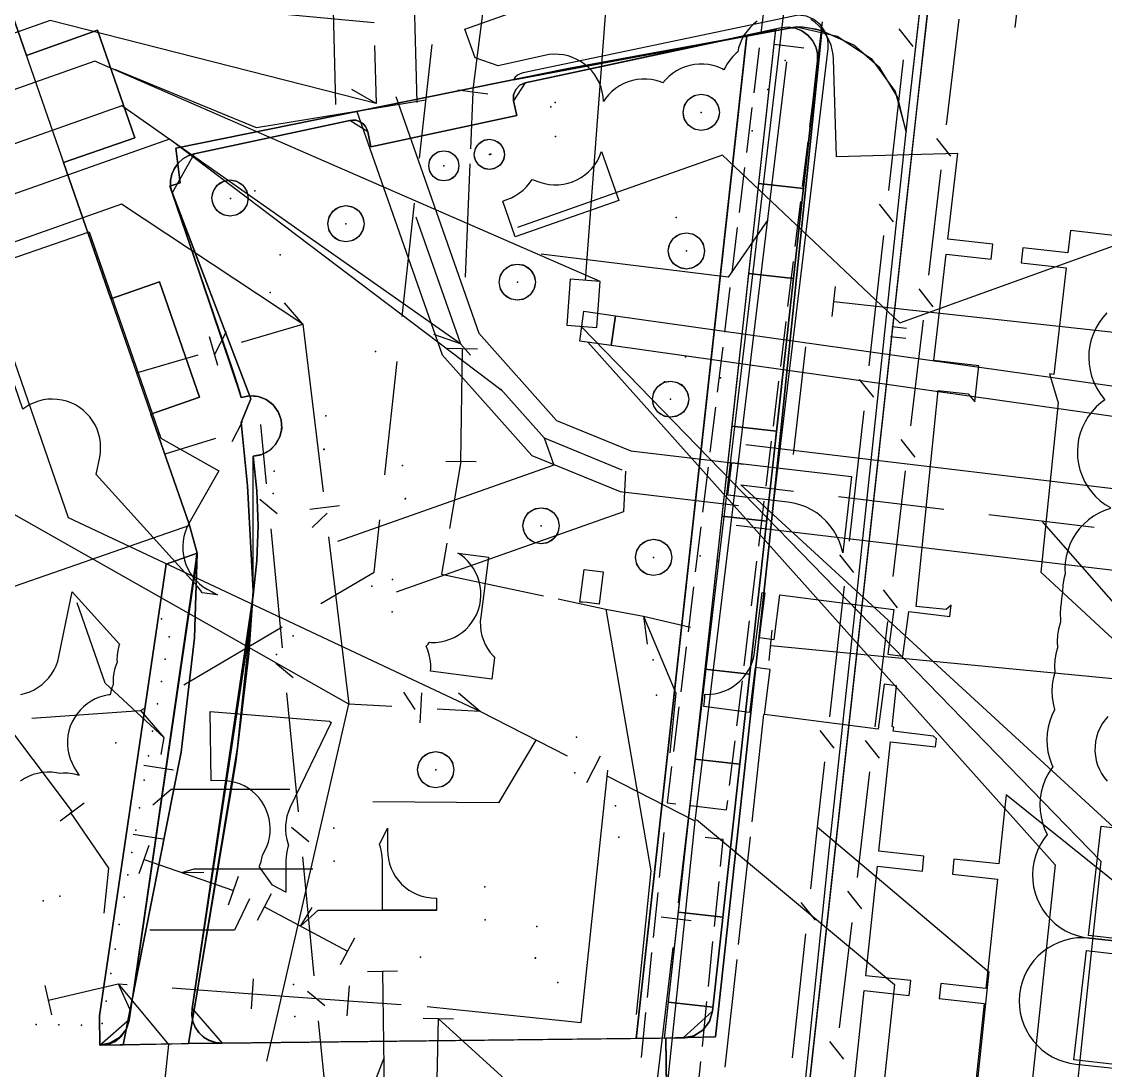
# Model space of a CAD drawing. Header units: metres. Extents: x 4550 to 4731, y 10605 to 11772.
# Drawn here: x 4643.63 to 4679.54, y 11501.1 to 11535.86 of the extents above; entities that cross this region are included whole.
import ezdxf

# ---------------------------------------------------------------- set-up
doc = ezdxf.new("R2010")
doc.units = ezdxf.units.M
for name, color, linetype in [('BOUNDARY', 7, 'Continuous'), ('BUILDING', 7, 'Continuous'), ('BUSH', 7, 'Continuous'), ('CURB', 7, 'Continuous'), ('ELECTR_CABLE', 7, 'Continuous'), ('ELECTR_CABLE_COMM', 7, 'Continuous'), ('GAS', 7, 'Continuous'), ('GRASS', 7, 'Continuous'), ('GROUND', 7, 'Continuous'), ('HEAT', 7, 'Continuous'), ('LAMP', 7, 'Continuous'), ('ROAD', 7, 'Continuous'), ('SEWER', 7, 'Continuous'), ('SIDEWALK_PATH', 7, 'Continuous'), ('TREE', 7, 'Continuous'), ('WATER_PIPELINE', 7, 'Continuous')]:
    doc.layers.add(name, color=color, linetype=linetype)

msp = doc.modelspace()

# ---------------------------------------------------------------- linework, layer by layer
at = {"layer": 'BOUNDARY'}
msp.add_lwpolyline([(4665.014, 11499.671), (4664.98, 11502.17), (4650.278, 11502.006), (4646.227, 11501.942), (4646.213, 11502.914), (4648.419, 11517.878), (4649.446, 11518.239), (4649.18, 11519.21), (4647.914, 11522.854), (4649.524, 11523.413), (4648.197, 11527.236), (4646.587, 11526.676), (4645.019, 11531.189), (4647.387, 11532.013), (4646.148, 11535.571), (4643.789, 11534.732), (4641.429, 11541.526)], dxfattribs=at)
at = {"layer": 'BUILDING'}
msp.add_lwpolyline([(4639.59, 11546.82), (4649.199, 11519.156), (4635.594, 11514.431), (4625.985, 11542.095)], close=True, dxfattribs=at)
at = {"layer": 'BUSH'}
for p in [(4659.131, 11531.46), (4657.624, 11531.079), (4652.197, 11528.131)]:
    msp.add_point(p, dxfattribs=at)
at = {"layer": 'CURB'}
for points in [[(4672.907, 11529.466), (4673.758, 11537.15)], [(4668.802, 11535.651), (4660.319, 11533.832)], [(4668.611, 11535.599), (4664.921, 11502.159)], [(4667.664, 11535.39), (4663.995, 11502.148)], [(4666.53, 11503.066), (4670.006, 11534.563)], [(4660.319, 11533.832), (4659.935, 11533.238)], [(4659.935, 11533.238), (4660.04, 11532.749), (4655.205, 11531.713)], [(4654.506, 11532.586), (4649.353, 11531.482)], [(4655.1, 11532.202), (4654.506, 11532.586)], [(4649.353, 11531.482), (4648.617, 11530.18)], [(4648.617, 11530.18), (4650.607, 11524.369)], [(4667.082, 11476.523), (4672.849, 11528.947), (4672.907, 11529.466)], [(4650.906, 11523.397), (4650.607, 11524.369)], [(4651.3, 11516.851), (4651.308, 11521.461)], [(4649.321, 11517.142), (4649.439, 11518.237)], [(4647.207, 11502.795), (4649.321, 11517.142)], [(4651.3, 11516.851), (4649.281, 11503.151)], [(4649.281, 11503.151), (4650.278, 11502.006)], [(4646.227, 11501.942), (4647.207, 11502.795)], [(4665.55, 11502.178), (4666.53, 11503.066)]]:
    msp.add_lwpolyline(points, dxfattribs=at)
at = {"layer": 'ELECTR_CABLE'}
for points in [[(4677.551, 11539.784), (4676.715, 11537.154), (4676.543, 11535.668)], [(4658.582, 11533.52), (4659.074, 11537.355)], [(4656.819, 11531.338), (4657.232, 11535.099)], [(4657.03, 11533.258), (4651.415, 11532.344), (4646.723, 11534.277)], [(4659.078, 11533.456), (4658.086, 11533.584)], [(4658.582, 11533.52), (4658.506, 11531.643)], [(4658.486, 11531.144), (4658.334, 11527.39)], [(4656.242, 11526.086), (4656.655, 11529.847)], [(4670.489, 11526.089), (4670.597, 11527.083)], [(4670.543, 11526.586), (4682.944, 11525.229)], [(4658.738, 11525.007), (4657.738, 11525.021)], [(4658.189, 11521.277), (4658.238, 11525.014)], [(4669.206, 11521.516), (4669.62, 11525.078)], [(4655.665, 11520.834), (4656.078, 11524.595)], [(4658.689, 11521.27), (4657.689, 11521.284)], [(4658.189, 11521.277), (4657.808, 11519.066)], [(4653.55, 11516.573), (4655.312, 11517.619), (4655.501, 11519.343)], [(4657.723, 11518.573), (4657.547, 11517.55), (4660.922, 11516.832)], [(4648.34, 11512.139), (4646.403, 11513.939), (4645.471, 11516.593)], [(4661.411, 11516.728), (4662.989, 11516.392), (4664.238, 11516.154), (4665.8, 11515.796)], [(4640.719, 11516.22), (4641.415, 11514.833), (4645.307, 11509.671)], [(4662.989, 11516.392), (4664.481, 11507.713), (4663.999, 11502.953)], [(4664.238, 11516.154), (4665.308, 11513.605), (4665.108, 11511.631)], [(4664.238, 11516.154), (4664.356, 11515.228)], [(4649.007, 11513.875), (4652.261, 11515.807)], [(4668.406, 11514.69), (4668.502, 11515.686)], [(4668.454, 11515.188), (4683.343, 11513.748)], [(4643.966, 11512.78), (4647.575, 11513.025), (4647.718, 11513.109)], [(4647.575, 11513.025), (4648.34, 11512.139), (4648.244, 11511.568)], [(4667.835, 11509.336), (4668.225, 11512.901)], [(4647.678, 11511.22), (4648.666, 11511.067)], [(4657.07, 11503.22), (4662.174, 11502.69), (4663.06, 11511.047)], [(4647.981, 11509.908), (4648.582, 11510.419), (4652.514, 11510.419)], [(4644.908, 11509.37), (4645.706, 11509.972)], [(4645.245, 11509.662), (4646.515, 11507.8), (4646.357, 11506.311)], [(4647.324, 11508.93), (4648.312, 11508.777)], [(4647.523, 11507.623), (4647.853, 11508.567)], [(4667.391, 11505.275), (4667.781, 11508.839)], [(4647.688, 11508.095), (4650.649, 11507.062)], [(4648.943, 11507.657), (4649.349, 11507.78), (4653.282, 11507.78)], [(4648.943, 11507.657), (4649.67, 11507.669)], [(4650.484, 11506.59), (4650.813, 11507.534)], [(4651.181, 11506.782), (4650.691, 11505.752), (4647.878, 11505.752)], [(4651.446, 11506.078), (4651.917, 11506.961)], [(4651.681, 11506.52), (4654.433, 11505.053)], [(4652.874, 11505.884), (4653.258, 11506.502)], [(4652.874, 11505.884), (4653.46, 11506.416), (4657.393, 11506.416)], [(4654.198, 11504.612), (4654.668, 11505.494)], [(4681.22, 11501.14), (4678.503, 11501.456), (4678.923, 11505.078), (4680.999, 11504.837)], [(4666.947, 11501.213), (4667.337, 11504.778)], [(4655.089, 11504.381), (4656.088, 11504.396)], [(4655.588, 11504.388), (4655.669, 11498.826)], [(4644.63, 11502.942), (4644.41, 11503.918)], [(4644.52, 11503.43), (4646.83, 11503.97), (4647.124, 11503.948)], [(4646.83, 11503.97), (4648.496, 11501.965), (4647.613, 11493.644)], [(4646.83, 11503.97), (4647.213, 11503.118)], [(4648.62, 11503.837), (4651.28, 11503.64)], [(4651.244, 11503.141), (4651.316, 11504.139)], [(4654.424, 11502.911), (4654.496, 11503.909)], [(4651.28, 11503.64), (4654.46, 11503.41)], [(4654.46, 11503.41), (4656.205, 11503.283)], [(4656.94, 11502.831), (4657.94, 11502.809)], [(4657.44, 11502.82), (4657.35, 11498.77)], [(4657.44, 11502.82), (4660.881, 11499.685), (4660.042, 11491.78)], [(4655.63, 11501.503), (4655.37, 11500.823)]]:
    msp.add_lwpolyline(points, dxfattribs=at)
for points in [[(4670.839, 11518.252), (4670.799, 11518.424), (4670.733, 11518.619), (4670.648, 11518.807), (4670.546, 11518.986), (4670.426, 11519.154), (4670.29, 11519.309), (4670.14, 11519.45), (4669.977, 11519.575), (4669.802, 11519.684), (4669.617, 11519.776), (4669.424, 11519.849), (4669.225, 11519.902), (4669.022, 11519.936), (4667.035, 11520.167), (4667.161, 11521.251), (4671.134, 11520.789)], [(4680.152, 11509.109), (4679.921, 11507.123), (4679.908, 11506.917), (4679.914, 11506.711), (4679.941, 11506.507), (4679.988, 11506.306), (4680.054, 11506.111), (4680.138, 11505.923), (4680.241, 11505.744), (4680.361, 11505.577), (4680.497, 11505.422), (4680.525, 11505.395), (4678.981, 11505.575), (4679.401, 11509.197)]]:
    msp.add_lwpolyline(points, close=True, dxfattribs=at)
at = {"layer": 'ELECTR_CABLE_COMM'}
for points in [[(4674.283, 11532.44), (4674.698, 11535.939)], [(4672.696, 11535.626), (4673.164, 11535.04)], [(4672.846, 11534.588), (4672.36, 11530.264)], [(4674.427, 11531.401), (4673.963, 11531.99)], [(4673.692, 11527.452), (4674.107, 11530.951)], [(4672.043, 11529.812), (4672.51, 11529.226)], [(4672.192, 11528.774), (4671.706, 11524.45)], [(4673.836, 11526.412), (4673.372, 11527.001)], [(4673.101, 11522.463), (4673.516, 11525.962)], [(4671.389, 11523.998), (4671.856, 11523.412)], [(4671.539, 11522.96), (4671.053, 11518.636)], [(4650.606, 11521.941), (4650.955, 11522.604)], [(4651.55, 11522.511), (4651.74, 11520.54)], [(4648.392, 11521.532), (4650.064, 11522.05)], [(4673.244, 11521.424), (4672.781, 11522.012)], [(4672.509, 11517.474), (4672.924, 11520.973)], [(4651.523, 11520.032), (4652.102, 11519.555)], [(4651.885, 11519.047), (4652.267, 11515.106)], [(4670.735, 11518.184), (4671.202, 11517.598)], [(4670.885, 11517.146), (4670.399, 11512.822)], [(4672.653, 11516.435), (4672.189, 11517.024)], [(4671.918, 11512.485), (4672.333, 11515.984)], [(4652.05, 11514.597), (4652.628, 11514.121)], [(4652.411, 11513.613), (4652.793, 11509.671)], [(4670.081, 11512.37), (4670.549, 11511.784)], [(4672.062, 11511.446), (4671.598, 11512.035)], [(4670.231, 11511.332), (4669.988, 11509.17)], [(4671.327, 11507.497), (4671.742, 11510.996)], [(4652.576, 11509.163), (4653.154, 11508.686)], [(4669.988, 11509.17), (4669.767, 11507.118)], [(4669.988, 11509.17), (4675.685, 11504.372), (4674.904, 11497.01)], [(4652.937, 11508.178), (4653.319, 11504.237)], [(4671.47, 11506.457), (4671.007, 11507.046)], [(4669.452, 11506.664), (4669.922, 11506.08)], [(4670.735, 11502.508), (4671.15, 11506.007)], [(4669.606, 11505.626), (4669.164, 11501.521)], [(4653.102, 11503.728), (4653.681, 11503.252)], [(4653.463, 11502.744), (4653.729, 11500), (4653.819, 11498.8)], [(4670.879, 11501.469), (4670.415, 11502.057)]]:
    msp.add_lwpolyline(points, dxfattribs=at)
at = {"layer": 'GAS'}
for points in [[(4668.007, 11535.874), (4667.884, 11535.777), (4667.771, 11535.668), (4667.669, 11535.548), (4667.579, 11535.419), (4667.502, 11535.282), (4667.439, 11535.139), (4667.391, 11534.989), (4667.361, 11534.855), (4667.311, 11534.815), (4667.198, 11534.706), (4667.096, 11534.586), (4667.006, 11534.457), (4666.929, 11534.32), (4666.904, 11534.264), (4666.842, 11534.297), (4666.697, 11534.358), (4666.547, 11534.404), (4666.393, 11534.435), (4666.237, 11534.451), (4666.08, 11534.452), (4665.924, 11534.437), (4665.769, 11534.407), (4665.619, 11534.362), (4665.474, 11534.303), (4665.335, 11534.229), (4665.204, 11534.142), (4665.082, 11534.043), (4664.971, 11533.933), (4664.883, 11533.826), (4664.805, 11533.859), (4664.655, 11533.905), (4664.501, 11533.936), (4664.345, 11533.952), (4664.188, 11533.953), (4664.032, 11533.938), (4663.878, 11533.908), (4663.727, 11533.863), (4663.582, 11533.804), (4663.443, 11533.73), (4663.312, 11533.643), (4663.19, 11533.544), (4663.079, 11533.434), (4662.979, 11533.313), (4662.913, 11533.214), (4662.913, 11533.219), (4662.901, 11533.375), (4662.874, 11533.53), (4662.832, 11533.681), (4662.776, 11533.828), (4662.705, 11533.968), (4662.621, 11534.101), (4662.525, 11534.225), (4662.417, 11534.338), (4662.298, 11534.441), (4662.169, 11534.531), (4662.033, 11534.609), (4661.889, 11534.672), (4661.74, 11534.722), (4661.587, 11534.756), (4661.431, 11534.775), (4661.274, 11534.779), (4661.117, 11534.768), (4660.963, 11534.741), (4659.426, 11534.396), (4658.655, 11534.66), (4658.319, 11535.612), (4661.03, 11536.569)], [(4671.165, 11500.119), (4671.549, 11503.744), (4673.041, 11503.586), (4673.094, 11504.083), (4671.602, 11504.241), (4671.987, 11507.866), (4673.478, 11507.708), (4673.531, 11508.205), (4672.039, 11508.364), (4672.424, 11511.989), (4673.916, 11511.83), (4673.944, 11512.095), (4673.843, 11512.176), (4672.515, 11512.348), (4672.532, 11512.48), (4672.477, 11512.486), (4672.621, 11513.847), (4672.211, 11513.9), (4672.019, 11512.412), (4668.246, 11512.9), (4668.438, 11514.388), (4667.943, 11514.452), (4667.75, 11512.964), (4666.235, 11513.159), (4666.257, 11513.327), (4666.269, 11513.484), (4666.268, 11513.566), (4666.283, 11513.564), (4666.44, 11513.567), (4666.596, 11513.586), (4666.749, 11513.619), (4666.899, 11513.668), (4667.043, 11513.73), (4667.18, 11513.807), (4667.309, 11513.897), (4667.428, 11513.998), (4667.537, 11514.111), (4667.634, 11514.235), (4667.719, 11514.367), (4667.79, 11514.507), (4667.848, 11514.653), (4667.891, 11514.804), (4667.918, 11514.958), (4668.175, 11516.942), (4668.263, 11516.931), (4668.071, 11515.443), (4668.567, 11515.379), (4668.759, 11516.867), (4672.532, 11516.379), (4672.34, 11514.891), (4672.835, 11514.827), (4673.028, 11516.315), (4674.392, 11516.139), (4674.435, 11516.519), (4674.265, 11516.38), (4673.27, 11516.481), (4673.997, 11523.629), (4674.992, 11523.528), (4675.214, 11523.255), (4675.353, 11524.455), (4673.863, 11524.627), (4674.27, 11528.156), (4675.76, 11527.983), (4675.818, 11528.48), (4674.328, 11528.652), (4674.656, 11531.494), (4670.631, 11531.374), (4670.534, 11534.618), (4670.522, 11534.775), (4670.494, 11534.929), (4670.452, 11535.08), (4670.395, 11535.227), (4670.323, 11535.366), (4670.239, 11535.499), (4670.141, 11535.622), (4670.032, 11535.735), (4669.913, 11535.837), (4669.784, 11535.927)], [(4680.105, 11528.738), (4678.387, 11528.937), (4678.301, 11528.193), (4676.811, 11528.365), (4676.754, 11527.869), (4678.244, 11527.696), (4677.836, 11524.168), (4677.688, 11524.185), (4677.976, 11523.224), (4677.405, 11517.611), (4680.981, 11514.3)], [(4643.606, 11513.563), (4643.758, 11513.6), (4643.906, 11513.652), (4644.049, 11513.719), (4644.184, 11513.799), (4644.31, 11513.892), (4644.427, 11513.997), (4644.533, 11514.113), (4644.627, 11514.238), (4644.709, 11514.372), (4644.776, 11514.514), (4644.83, 11514.662), (4644.869, 11514.814), (4645.307, 11516.961), (4646.872, 11515.229), (4646.852, 11515.171), (4646.816, 11515.018), (4646.796, 11514.862), (4646.79, 11514.705), (4646.795, 11514.626), (4646.774, 11514.579), (4646.724, 11514.43), (4646.688, 11514.278), (4646.668, 11514.122), (4646.662, 11513.965), (4646.664, 11513.875), (4646.637, 11513.813), (4646.589, 11513.664), (4646.565, 11513.55), (4646.52, 11513.546), (4646.366, 11513.516), (4646.216, 11513.471), (4646.07, 11513.411), (4645.932, 11513.337), (4645.801, 11513.251), (4645.679, 11513.151), (4645.568, 11513.041), (4645.468, 11512.92), (4645.38, 11512.789), (4645.306, 11512.651), (4645.245, 11512.506), (4645.199, 11512.356), (4645.168, 11512.202), (4645.152, 11512.046), (4645.152, 11511.889), (4645.167, 11511.733), (4645.197, 11511.578), (4645.242, 11511.428), (4645.302, 11511.283), (4645.375, 11511.144), (4645.534, 11510.878), (4645.476, 11510.897), (4645.322, 11510.93), (4645.166, 11510.948), (4645.009, 11510.951), (4644.897, 11510.942), (4644.786, 11510.966), (4644.63, 11510.984), (4644.473, 11510.986), (4644.317, 11510.974), (4644.162, 11510.946), (4644.011, 11510.903), (4643.865, 11510.845), (4643.725, 11510.773), (4643.593, 11510.688)], [(4679.623, 11512.832), (4679.522, 11512.712), (4679.433, 11512.582), (4679.358, 11512.445), (4679.296, 11512.3), (4679.249, 11512.15), (4679.217, 11511.997), (4679.2, 11511.841), (4679.198, 11511.684), (4679.212, 11511.527), (4679.241, 11511.373), (4679.285, 11511.222), (4679.343, 11511.077), (4679.416, 11510.937), (4679.502, 11510.806), (4679.6, 11510.683)], [(4680.294, 11506.989), (4676.26, 11510.233), (4676.017, 11507.942), (4674.525, 11508.1), (4674.473, 11507.603), (4675.964, 11507.444), (4675.58, 11503.819), (4674.088, 11503.978), (4674.035, 11503.48), (4675.527, 11503.322), (4675.142, 11499.697)]]:
    msp.add_lwpolyline(points, dxfattribs=at)
for points in [[(4659.991, 11528.725), (4659.572, 11529.909), (4659.715, 11529.96), (4659.861, 11530.02), (4659.999, 11530.093), (4660.13, 11530.18), (4660.252, 11530.279), (4660.364, 11530.389), (4660.464, 11530.51), (4660.544, 11530.63), (4660.808, 11530.539), (4660.959, 11530.495), (4661.113, 11530.467), (4661.27, 11530.454), (4661.427, 11530.456), (4661.583, 11530.473), (4661.737, 11530.506), (4661.886, 11530.553), (4662.03, 11530.615), (4662.168, 11530.691), (4662.297, 11530.78), (4662.417, 11530.881), (4662.527, 11530.994), (4662.625, 11531.117), (4662.71, 11531.248), (4662.783, 11531.388), (4662.841, 11531.534), (4662.846, 11531.553), (4663.418, 11529.936)], [(4642.09, 11527.585), (4645.868, 11528.898), (4648.244, 11522.059), (4650.164, 11520.97), (4649.178, 11519.23), (4649.108, 11519.09), (4649.051, 11518.943), (4649.009, 11518.792), (4648.982, 11518.637), (4648.971, 11518.481), (4648.974, 11518.324), (4648.994, 11518.168), (4649.028, 11518.015), (4649.077, 11517.866), (4649.141, 11517.722), (4649.218, 11517.585), (4649.308, 11517.457), (4649.411, 11517.338), (4649.525, 11517.23), (4649.648, 11517.133), (4649.781, 11517.049), (4649.921, 11516.978), (4649.932, 11516.974), (4649.941, 11516.967), (4650.074, 11516.883), (4650.119, 11516.86), (4649.617, 11516.931), (4649.558, 11517.018), (4649.459, 11517.14), (4646.101, 11520.854), (4646.218, 11521.43), (4646.242, 11521.585), (4646.251, 11521.742), (4646.244, 11521.899), (4646.221, 11522.054), (4646.184, 11522.207), (4646.132, 11522.355), (4646.065, 11522.497), (4645.985, 11522.632), (4645.892, 11522.759), (4645.787, 11522.876), (4645.672, 11522.982), (4645.546, 11523.076), (4645.412, 11523.157), (4645.27, 11523.225), (4645.122, 11523.279), (4644.97, 11523.318), (4644.815, 11523.341), (4644.658, 11523.35), (4644.501, 11523.343), (4644.346, 11523.321), (4644.194, 11523.283), (4644.045, 11523.231), (4643.903, 11523.165), (4643.768, 11523.084), (4643.676, 11523.017)], [(4659.1, 11518.115), (4658.844, 11516.132), (4658.831, 11515.976), (4658.834, 11515.819), (4658.852, 11515.663), (4658.886, 11515.509), (4658.934, 11515.36), (4658.997, 11515.216), (4659.074, 11515.079), (4659.163, 11514.95), (4659.265, 11514.83), (4659.306, 11514.791), (4659.213, 11514.068), (4657.184, 11514.33), (4657.191, 11514.409), (4657.19, 11514.566), (4657.173, 11514.722), (4657.141, 11514.876), (4657.095, 11515.026), (4657.036, 11515.165), (4657.101, 11515.231), (4657.148, 11515.289), (4657.204, 11515.285), (4657.361, 11515.288), (4657.517, 11515.306), (4657.67, 11515.34), (4657.819, 11515.388), (4657.963, 11515.451), (4658.1, 11515.527), (4658.229, 11515.617), (4658.349, 11515.718), (4658.458, 11515.831), (4658.555, 11515.955), (4658.64, 11516.087), (4658.712, 11516.227), (4658.769, 11516.373), (4658.812, 11516.524), (4658.84, 11516.678), (4658.852, 11516.835), (4658.849, 11516.992), (4658.831, 11517.148), (4658.798, 11517.301), (4658.749, 11517.451), (4658.687, 11517.595), (4658.61, 11517.732), (4658.521, 11517.861), (4658.419, 11517.98), (4658.306, 11518.089), (4658.183, 11518.186), (4658.09, 11518.246)], [(4662.903, 11517.624), (4662.771, 11516.556), (4662.37, 11516.608), (4662.213, 11516.62), (4662.133, 11516.619), (4662.274, 11517.705)], [(4651.95, 11507.236), (4651.503, 11507.854), (4651.512, 11507.873), (4651.565, 11508.021), (4651.602, 11508.174), (4651.611, 11508.235), (4651.614, 11508.239), (4651.693, 11508.375), (4651.758, 11508.518), (4651.808, 11508.666), (4651.844, 11508.819), (4651.865, 11508.975), (4651.87, 11509.132), (4651.86, 11509.289), (4651.834, 11509.444), (4651.794, 11509.595), (4651.739, 11509.742), (4651.67, 11509.883), (4651.587, 11510.017), (4651.491, 11510.141), (4651.384, 11510.256), (4651.266, 11510.36), (4651.139, 11510.451), (4651.003, 11510.53), (4650.86, 11510.595), (4650.711, 11510.645), (4650.558, 11510.681), (4650.403, 11510.702), (4650.246, 11510.707), (4649.915, 11510.702), (4649.878, 11513), (4653.836, 11512.671), (4653.889, 11512.633), (4652.533, 11509.823), (4652.472, 11509.678), (4652.425, 11509.528), (4652.393, 11509.374), (4652.377, 11509.218), (4652.376, 11509.061), (4652.39, 11508.905), (4652.419, 11508.751), (4652.464, 11508.6), (4652.479, 11508.561), (4652.457, 11508.498), (4652.419, 11508.345), (4652.396, 11508.19), (4652.388, 11508.033), (4652.389, 11507.011)], [(4655.59, 11506.409), (4655.588, 11508.036), (4655.58, 11508.193), (4655.557, 11508.348), (4655.519, 11508.5), (4655.489, 11508.585), (4655.754, 11509.134), (4655.755, 11508.41), (4655.762, 11508.253), (4655.786, 11508.097), (4655.824, 11507.945), (4655.877, 11507.797), (4655.944, 11507.655), (4656.025, 11507.521), (4656.119, 11507.395), (4656.224, 11507.279), (4656.341, 11507.173), (4656.467, 11507.08), (4656.601, 11506.999), (4656.743, 11506.932), (4656.891, 11506.879), (4657.044, 11506.841), (4657.199, 11506.819), (4657.356, 11506.811), (4657.378, 11506.812), (4657.378, 11506.411)]]:
    msp.add_lwpolyline(points, close=True, dxfattribs=at)
at = {"layer": 'GRASS'}
for points in [[(4669.364, 11536.076), (4660.249, 11534.16), (4660.153, 11534.129), (4660.065, 11534.08), (4659.99, 11534.014), (4659.928, 11533.934), (4669.304, 11535.69), (4669.546, 11535.672), (4669.786, 11535.638), (4670.023, 11535.59), (4670.257, 11535.526), (4670.098, 11535.754), (4669.888, 11535.927), (4669.639, 11536.037)], [(4668.387, 11518.432), (4670.144, 11535.559), (4669.937, 11535.609), (4669.727, 11535.648), (4669.516, 11535.675), (4669.304, 11535.69), (4661.753, 11534.304), (4648.74, 11531.665), (4648.883, 11530.513), (4648.54, 11530.403), (4651.229, 11523.36), (4650.906, 11522.577), (4651.118, 11520.473), (4651.305, 11516.986), (4651.162, 11514.91), (4650.73, 11511.333), (4649.166, 11501.989), (4650.278, 11502.006), (4664.77, 11502.168), (4666.622, 11502.219)], [(4667.666, 11535.407), (4668.612, 11535.61), (4664.922, 11502.17), (4663.997, 11502.159)], [(4668.048, 11530.498), (4669.539, 11530.333), (4670.006, 11534.563), (4670.004, 11534.801), (4669.947, 11535.028), (4669.839, 11535.236), (4669.682, 11535.415), (4669.488, 11535.552), (4669.271, 11535.639), (4669.039, 11535.672), (4668.802, 11535.651), (4668.612, 11535.61)], [(4670.358, 11534.966), (4670.363, 11535.11), (4670.348, 11535.254), (4670.312, 11535.393), (4670.257, 11535.526), (4670.2, 11535.543), (4670.144, 11535.559), (4668.467, 11519.207)], [(4660.319, 11533.832), (4667.666, 11535.407), (4663.997, 11502.159), (4650.288, 11502.007), (4650.07, 11502.025), (4649.864, 11502.089), (4649.677, 11502.196), (4649.516, 11502.343), (4649.391, 11502.522), (4649.308, 11502.721), (4649.271, 11502.933), (4649.281, 11503.151), (4651.3, 11516.851), (4651.427, 11518.001), (4651.471, 11519.155), (4651.431, 11520.31), (4651.308, 11521.461), (4651.521, 11521.496), (4651.719, 11521.575), (4651.896, 11521.694), (4652.045, 11521.85), (4652.157, 11522.034), (4652.227, 11522.236), (4652.252, 11522.448), (4652.231, 11522.662), (4652.165, 11522.868), (4652.058, 11523.052), (4651.913, 11523.209), (4651.737, 11523.334), (4651.538, 11523.417), (4651.329, 11523.456), (4651.115, 11523.45), (4650.906, 11523.397), (4650.837, 11523.642), (4650.765, 11523.886), (4650.688, 11524.128), (4650.607, 11524.369), (4648.617, 11530.18), (4648.57, 11530.386), (4648.567, 11530.596), (4648.608, 11530.802), (4648.693, 11530.996), (4648.816, 11531.168), (4648.971, 11531.31), (4649.152, 11531.415), (4649.353, 11531.482), (4654.506, 11532.586), (4654.604, 11532.597), (4654.701, 11532.589), (4654.795, 11532.562), (4654.883, 11532.517), (4654.96, 11532.456), (4655.023, 11532.381), (4655.07, 11532.296), (4655.1, 11532.202), (4655.205, 11531.713), (4660.04, 11532.749), (4659.935, 11533.238), (4659.932, 11533.437), (4660.004, 11533.615), (4660.137, 11533.753)], [(4666.752, 11532.849), (4666.721, 11532.662), (4666.636, 11532.498), (4666.504, 11532.367), (4666.334, 11532.281), (4666.146, 11532.253), (4665.963, 11532.284), (4665.798, 11532.369), (4665.665, 11532.504), (4665.58, 11532.674), (4665.552, 11532.857), (4665.582, 11533.04), (4665.669, 11533.209), (4665.805, 11533.342), (4665.971, 11533.425), (4666.154, 11533.453), (4666.341, 11533.423), (4666.51, 11533.335), (4666.64, 11533.203), (4666.724, 11533.037)], [(4666.752, 11532.853), (4666.705, 11532.62), (4666.577, 11532.429), (4666.386, 11532.3), (4666.152, 11532.253), (4665.919, 11532.3), (4665.728, 11532.429), (4665.6, 11532.62), (4665.552, 11532.853), (4665.6, 11533.087), (4665.728, 11533.278), (4665.919, 11533.406), (4666.152, 11533.453), (4666.386, 11533.406), (4666.577, 11533.278), (4666.705, 11533.087)], [(4659.631, 11531.457), (4659.605, 11531.301), (4659.534, 11531.164), (4659.424, 11531.055), (4659.283, 11530.984), (4659.126, 11530.96), (4658.974, 11530.986), (4658.836, 11531.056), (4658.725, 11531.169), (4658.654, 11531.31), (4658.631, 11531.463), (4658.656, 11531.616), (4658.728, 11531.757), (4658.841, 11531.868), (4658.979, 11531.937), (4659.132, 11531.96), (4659.288, 11531.935), (4659.429, 11531.862), (4659.537, 11531.751), (4659.607, 11531.613)], [(4659.631, 11531.46), (4659.592, 11531.265), (4659.485, 11531.107), (4659.326, 11530.999), (4659.131, 11530.96), (4658.936, 11530.999), (4658.777, 11531.107), (4658.67, 11531.265), (4658.631, 11531.46), (4658.67, 11531.655), (4658.777, 11531.814), (4658.936, 11531.921), (4659.131, 11531.96), (4659.326, 11531.921), (4659.485, 11531.814), (4659.592, 11531.655)], [(4658.122, 11531.078), (4658.096, 11530.922), (4658.024, 11530.785), (4657.915, 11530.676), (4657.773, 11530.605), (4657.617, 11530.581), (4657.464, 11530.607), (4657.327, 11530.678), (4657.215, 11530.79), (4657.145, 11530.932), (4657.122, 11531.084), (4657.147, 11531.237), (4657.219, 11531.378), (4657.332, 11531.489), (4657.47, 11531.558), (4657.623, 11531.581), (4657.779, 11531.556), (4657.92, 11531.483), (4658.028, 11531.373), (4658.098, 11531.235)], [(4658.122, 11531.081), (4658.082, 11530.887), (4657.975, 11530.728), (4657.816, 11530.621), (4657.622, 11530.581), (4657.427, 11530.621), (4657.268, 11530.728), (4657.161, 11530.887), (4657.122, 11531.081), (4657.161, 11531.276), (4657.268, 11531.435), (4657.427, 11531.542), (4657.622, 11531.581), (4657.816, 11531.542), (4657.975, 11531.435), (4658.082, 11531.276)], [(4648.804, 11531.154), (4648.689, 11530.99), (4648.61, 11530.807), (4648.569, 11530.613), (4648.567, 11530.412), (4648.883, 11530.513)], [(4651.139, 11530.008), (4651.108, 11529.82), (4651.023, 11529.656), (4650.891, 11529.525), (4650.721, 11529.44), (4650.533, 11529.412), (4650.35, 11529.442), (4650.185, 11529.527), (4650.052, 11529.662), (4649.967, 11529.832), (4649.939, 11530.015), (4649.969, 11530.198), (4650.056, 11530.367), (4650.192, 11530.501), (4650.358, 11530.583), (4650.541, 11530.612), (4650.728, 11530.581), (4650.897, 11530.493), (4651.027, 11530.361), (4651.111, 11530.196)], [(4651.139, 11530.012), (4651.092, 11529.778), (4650.964, 11529.587), (4650.773, 11529.459), (4650.539, 11529.412), (4650.306, 11529.459), (4650.115, 11529.587), (4649.987, 11529.778), (4649.939, 11530.012), (4649.987, 11530.245), (4650.115, 11530.436), (4650.306, 11530.564), (4650.539, 11530.612), (4650.773, 11530.564), (4650.964, 11530.436), (4651.092, 11530.245)], [(4668.048, 11530.498), (4667.719, 11527.516), (4669.21, 11527.351), (4669.539, 11530.333)], [(4648.591, 11530.269), (4648.61, 11530.202), (4650.607, 11524.369), (4650.688, 11524.128), (4650.765, 11523.886), (4650.837, 11523.642), (4650.906, 11523.397), (4650.976, 11523.42), (4651.047, 11523.438), (4651.119, 11523.45), (4651.192, 11523.457)], [(4654.979, 11529.158), (4654.948, 11528.97), (4654.863, 11528.806), (4654.731, 11528.675), (4654.561, 11528.59), (4654.373, 11528.561), (4654.19, 11528.592), (4654.026, 11528.677), (4653.892, 11528.812), (4653.807, 11528.982), (4653.779, 11529.165), (4653.809, 11529.348), (4653.896, 11529.517), (4654.032, 11529.65), (4654.198, 11529.733), (4654.381, 11529.761), (4654.568, 11529.731), (4654.737, 11529.643), (4654.867, 11529.511), (4654.951, 11529.345)], [(4654.979, 11529.161), (4654.932, 11528.928), (4654.804, 11528.737), (4654.613, 11528.609), (4654.379, 11528.561), (4654.146, 11528.609), (4653.955, 11528.737), (4653.827, 11528.928), (4653.779, 11529.161), (4653.827, 11529.395), (4653.955, 11529.586), (4654.146, 11529.714), (4654.379, 11529.761), (4654.613, 11529.714), (4654.804, 11529.586), (4654.932, 11529.395)], [(4666.261, 11528.255), (4666.23, 11528.068), (4666.144, 11527.903), (4666.013, 11527.772), (4665.843, 11527.687), (4665.655, 11527.659), (4665.472, 11527.689), (4665.307, 11527.774), (4665.174, 11527.909), (4665.089, 11528.079), (4665.061, 11528.263), (4665.091, 11528.446), (4665.178, 11528.614), (4665.313, 11528.748), (4665.479, 11528.831), (4665.663, 11528.859), (4665.85, 11528.828), (4666.019, 11528.741), (4666.149, 11528.608), (4666.232, 11528.443)], [(4666.261, 11528.259), (4666.214, 11528.025), (4666.085, 11527.834), (4665.895, 11527.706), (4665.661, 11527.659), (4665.428, 11527.706), (4665.237, 11527.834), (4665.108, 11528.025), (4665.061, 11528.259), (4665.108, 11528.492), (4665.237, 11528.683), (4665.428, 11528.812), (4665.661, 11528.859), (4665.895, 11528.812), (4666.085, 11528.683), (4666.214, 11528.492)], [(4660.658, 11527.221), (4660.626, 11527.034), (4660.541, 11526.869), (4660.409, 11526.739), (4660.239, 11526.653), (4660.052, 11526.625), (4659.869, 11526.656), (4659.704, 11526.741), (4659.57, 11526.875), (4659.485, 11527.045), (4659.458, 11527.229), (4659.487, 11527.412), (4659.574, 11527.581), (4659.71, 11527.714), (4659.876, 11527.797), (4660.059, 11527.825), (4660.247, 11527.795), (4660.415, 11527.707), (4660.545, 11527.575), (4660.629, 11527.409)], [(4660.658, 11527.225), (4660.61, 11526.992), (4660.482, 11526.801), (4660.291, 11526.672), (4660.058, 11526.625), (4659.824, 11526.672), (4659.633, 11526.801), (4659.505, 11526.992), (4659.458, 11527.225), (4659.505, 11527.459), (4659.633, 11527.649), (4659.824, 11527.778), (4660.058, 11527.825), (4660.291, 11527.778), (4660.482, 11527.649), (4660.61, 11527.459)], [(4667.719, 11527.516), (4667.16, 11522.447), (4668.651, 11522.282), (4669.21, 11527.351)], [(4665.736, 11523.342), (4665.705, 11523.155), (4665.619, 11522.99), (4665.487, 11522.859), (4665.318, 11522.774), (4665.13, 11522.746), (4664.947, 11522.776), (4664.782, 11522.861), (4664.648, 11522.996), (4664.563, 11523.166), (4664.536, 11523.349), (4664.566, 11523.533), (4664.653, 11523.701), (4664.788, 11523.835), (4664.954, 11523.917), (4665.137, 11523.946), (4665.325, 11523.915), (4665.493, 11523.828), (4665.623, 11523.695), (4665.707, 11523.53)], [(4665.736, 11523.346), (4665.689, 11523.112), (4665.56, 11522.921), (4665.369, 11522.793), (4665.136, 11522.746), (4664.902, 11522.793), (4664.711, 11522.921), (4664.583, 11523.112), (4664.536, 11523.346), (4664.583, 11523.579), (4664.711, 11523.77), (4664.902, 11523.899), (4665.136, 11523.946), (4665.369, 11523.899), (4665.56, 11523.77), (4665.689, 11523.579)], [(4666.831, 11519.465), (4668.322, 11519.3), (4668.651, 11522.282), (4667.16, 11522.447)], [(4661.445, 11519.147), (4661.414, 11518.96), (4661.328, 11518.795), (4661.196, 11518.665), (4661.027, 11518.579), (4660.839, 11518.551), (4660.656, 11518.581), (4660.491, 11518.666), (4660.357, 11518.801), (4660.272, 11518.971), (4660.245, 11519.155), (4660.275, 11519.338), (4660.362, 11519.507), (4660.497, 11519.64), (4660.663, 11519.723), (4660.846, 11519.751), (4661.034, 11519.72), (4661.202, 11519.633), (4661.332, 11519.501), (4661.416, 11519.335)], [(4661.445, 11519.151), (4661.398, 11518.917), (4661.269, 11518.727), (4661.078, 11518.598), (4660.845, 11518.551), (4660.611, 11518.598), (4660.421, 11518.727), (4660.292, 11518.917), (4660.245, 11519.151), (4660.292, 11519.384), (4660.421, 11519.575), (4660.611, 11519.704), (4660.845, 11519.751), (4661.078, 11519.704), (4661.269, 11519.575), (4661.398, 11519.384)], [(4666.831, 11519.465), (4666.271, 11514.396), (4667.762, 11514.231), (4668.322, 11519.3)], [(4665.175, 11518.1), (4665.144, 11517.913), (4665.058, 11517.748), (4664.927, 11517.617), (4664.757, 11517.532), (4664.569, 11517.504), (4664.386, 11517.534), (4664.221, 11517.619), (4664.088, 11517.754), (4664.003, 11517.924), (4663.975, 11518.108), (4664.005, 11518.291), (4664.092, 11518.46), (4664.227, 11518.593), (4664.393, 11518.676), (4664.577, 11518.704), (4664.764, 11518.673), (4664.933, 11518.586), (4665.063, 11518.453), (4665.146, 11518.288)], [(4665.175, 11518.104), (4665.128, 11517.87), (4664.999, 11517.68), (4664.809, 11517.551), (4664.575, 11517.504), (4664.342, 11517.551), (4664.151, 11517.68), (4664.022, 11517.87), (4663.975, 11518.104), (4664.022, 11518.337), (4664.151, 11518.528), (4664.342, 11518.657), (4664.575, 11518.704), (4664.809, 11518.657), (4664.999, 11518.528), (4665.128, 11518.337)], [(4649.361, 11515.435), (4649.446, 11518.239), (4648.419, 11517.878), (4646.213, 11502.914), (4646.227, 11501.942), (4646.993, 11501.954), (4648.915, 11511.651)], [(4646.227, 11501.942), (4646.464, 11501.945), (4646.735, 11502.061), (4646.957, 11502.245), (4647.117, 11502.486), (4647.203, 11502.768), (4649.321, 11517.142), (4649.359, 11517.415), (4649.391, 11517.689), (4649.418, 11517.963), (4649.439, 11518.237), (4648.419, 11517.878), (4646.213, 11502.914)], [(4651.25, 11516.192), (4649.281, 11503.151), (4649.271, 11503.055), (4649.27, 11502.958), (4649.278, 11502.862), (4649.296, 11502.767), (4650.786, 11511.796)], [(4666.271, 11514.396), (4665.942, 11511.414), (4667.433, 11511.249), (4667.762, 11514.231)], [(4657.953, 11511.064), (4657.921, 11510.876), (4657.836, 11510.712), (4657.704, 11510.581), (4657.534, 11510.496), (4657.347, 11510.468), (4657.164, 11510.498), (4656.999, 11510.583), (4656.865, 11510.718), (4656.78, 11510.888), (4656.753, 11511.071), (4656.782, 11511.255), (4656.869, 11511.423), (4657.005, 11511.557), (4657.171, 11511.639), (4657.354, 11511.668), (4657.542, 11511.637), (4657.71, 11511.55), (4657.84, 11511.417), (4657.924, 11511.252)], [(4657.953, 11511.068), (4657.905, 11510.834), (4657.777, 11510.643), (4657.586, 11510.515), (4657.353, 11510.468), (4657.119, 11510.515), (4656.928, 11510.643), (4656.8, 11510.834), (4656.753, 11511.068), (4656.8, 11511.301), (4656.928, 11511.492), (4657.119, 11511.62), (4657.353, 11511.668), (4657.586, 11511.62), (4657.777, 11511.492), (4657.905, 11511.301)], [(4665.942, 11511.414), (4665.383, 11506.344), (4666.873, 11506.18), (4667.433, 11511.249)], [(4665.383, 11506.344), (4665.053, 11503.363), (4666.544, 11503.198), (4666.873, 11506.18)], [(4665.053, 11503.363), (4664.922, 11502.17), (4665.61, 11502.182), (4665.953, 11502.27), (4666.236, 11502.464), (4666.437, 11502.743), (4666.532, 11503.085), (4666.544, 11503.198)]]:
    msp.add_lwpolyline(points, close=True, dxfattribs=at)
at = {"layer": 'GROUND'}
for points in [[(4650.278, 11502.006), (4649.166, 11501.989), (4649.166, 11501.989), (4650.261, 11502.006), (4650.047, 11502.03), (4649.846, 11502.097), (4649.664, 11502.206), (4649.507, 11502.353), (4649.386, 11502.531), (4649.307, 11502.727), (4649.298, 11502.777), (4650.73, 11511.333), (4651.162, 11514.91), (4651.292, 11516.797), (4651.3, 11516.851), (4651.427, 11518.001), (4651.471, 11519.155), (4651.431, 11520.31), (4651.308, 11521.461), (4651.591, 11521.518), (4651.841, 11521.651), (4652.043, 11521.848), (4652.185, 11522.099), (4652.249, 11522.38), (4652.231, 11522.662), (4652.135, 11522.928), (4651.965, 11523.161), (4651.735, 11523.335), (4651.47, 11523.435), (4651.192, 11523.457), (4648.605, 11530.232), (4648.57, 11530.386), (4648.57, 11530.413), (4648.883, 11530.513), (4648.804, 11531.152), (4648.816, 11531.168), (4648.971, 11531.31), (4649.152, 11531.415), (4649.353, 11531.482), (4654.506, 11532.586), (4654.604, 11532.597), (4654.701, 11532.589), (4654.795, 11532.562), (4654.883, 11532.517), (4654.96, 11532.456), (4655.023, 11532.381), (4655.07, 11532.296), (4655.1, 11532.202), (4655.205, 11531.713), (4660.04, 11532.749), (4659.935, 11533.238), (4659.932, 11533.437), (4660.004, 11533.615), (4660.137, 11533.753), (4660.319, 11533.832), (4667.089, 11535.283), (4669.134, 11535.659), (4669.271, 11535.639), (4669.489, 11535.552), (4669.683, 11535.415), (4669.839, 11535.236), (4669.947, 11535.028), (4670.004, 11534.801), (4670.006, 11534.563), (4666.53, 11503.066), (4666.424, 11502.717), (4666.207, 11502.437), (4665.907, 11502.249), (4665.615, 11502.191), (4664.98, 11502.174), (4664.98, 11502.17)], [(4646.213, 11502.914), (4648.419, 11517.878), (4649.446, 11518.239), (4647.334, 11503.672), (4647.097, 11502.477), (4647.091, 11502.458), (4646.872, 11502.19), (4646.576, 11502.01), (4646.227, 11501.942)]]:
    msp.add_lwpolyline(points, close=True, dxfattribs=at)
at = {"layer": 'HEAT'}
for points in [[(4653.895, 11538.461), (4654.036, 11533.109)], [(4656.584, 11538.532), (4656.725, 11533.18)], [(4655.31, 11535.821), (4642.748, 11536.998), (4625.245, 11530.813)], [(4655.381, 11533.144), (4644.574, 11535.895), (4630.071, 11530.77)], [(4655.33, 11535.071), (4655.381, 11533.144)], [(4655.381, 11533.144), (4654.57, 11533.609)], [(4656.034, 11533.373), (4658.778, 11525.537), (4661.356, 11522.643), (4663.814, 11521.639), (4667.549, 11521.193)], [(4658.17, 11525.179), (4646.95, 11533.07), (4639.415, 11530.407)], [(4654.728, 11532.916), (4657.562, 11524.821), (4660.536, 11521.483), (4663.464, 11520.287), (4667.385, 11519.819)], [(4659.558, 11523.621), (4648.534, 11531.967), (4636.227, 11527.618)], [(4656.696, 11529.388), (4658.17, 11525.179), (4658.502, 11524.806)], [(4658.17, 11525.179), (4657.29, 11525.493)], [(4659.5, 11523.686), (4660.946, 11522.063), (4663.524, 11521.01)], [(4660.946, 11522.063), (4661.265, 11521.162), (4654.097, 11518.629)], [(4667.627, 11521.842), (4687.55, 11519.463)], [(4663.639, 11520.963), (4663.572, 11519.611), (4656.044, 11516.951)], [(4667.467, 11520.506), (4669.213, 11520.298)], [(4667.467, 11520.506), (4689.185, 11500.551), (4704.796, 11498.755)], [(4670.702, 11520.12), (4674.194, 11519.703)], [(4675.683, 11519.525), (4679.175, 11519.108)], [(4677.429, 11519.317), (4689.798, 11505.22), (4708.206, 11502.818)], [(4667.308, 11519.17), (4687.231, 11516.792)]]:
    msp.add_lwpolyline(points, dxfattribs=at)
at = {"layer": 'LAMP'}
msp.add_point((4647.897, 11514.396), dxfattribs=at)
at = {"layer": 'ROAD'}
for points in [[(4668.721, 11492.124), (4670.399, 11508.504), (4671.344, 11517.157), (4672.945, 11532.21), (4673.506, 11537.168)], [(4679.595, 11526.203), (4679.457, 11526.049), (4679.336, 11525.883), (4679.231, 11525.705), (4679.145, 11525.518), (4679.077, 11525.323), (4679.029, 11525.123), (4679, 11524.919), (4678.992, 11524.713), (4679.003, 11524.507), (4679.035, 11524.304), (4679.087, 11524.104), (4679.158, 11523.911), (4679.248, 11523.725), (4679.355, 11523.549), (4679.479, 11523.385), (4679.53, 11523.329), (4679.394, 11523.23), (4679.241, 11523.093), (4679.101, 11522.941), (4678.977, 11522.776), (4678.87, 11522.6), (4678.78, 11522.415), (4678.71, 11522.221), (4678.658, 11522.022), (4678.626, 11521.818), (4678.615, 11521.612), (4678.623, 11521.406), (4678.652, 11521.202), (4678.701, 11521.002), (4678.769, 11520.807), (4678.855, 11520.621), (4678.96, 11520.443), (4679.081, 11520.277), (4679.219, 11520.123), (4679.37, 11519.983), (4679.535, 11519.859), (4679.711, 11519.752)], [(4679.708, 11519.725), (4679.514, 11519.657), (4679.327, 11519.571), (4679.149, 11519.466), (4678.983, 11519.344), (4678.829, 11519.207), (4678.689, 11519.056), (4678.565, 11518.891), (4678.458, 11518.715), (4678.369, 11518.529), (4678.298, 11518.336), (4678.246, 11518.136), (4678.215, 11517.933), (4678.203, 11517.727), (4678.21, 11517.556), (4678.167, 11517.391), (4678.136, 11517.187), (4678.124, 11516.982), (4678.125, 11516.965), (4678.121, 11516.95), (4678.089, 11516.746), (4678.08, 11516.593), (4678.056, 11516.441), (4678.045, 11516.235), (4678.053, 11516.03), (4678.061, 11515.975), (4678.042, 11515.924), (4677.991, 11515.725), (4677.959, 11515.521), (4677.947, 11515.315), (4677.956, 11515.109), (4677.956, 11515.107), (4677.955, 11515.104), (4677.904, 11514.904), (4677.872, 11514.701), (4677.86, 11514.495), (4677.869, 11514.289), (4677.869, 11514.286), (4677.868, 11514.284), (4677.817, 11514.084), (4677.785, 11513.881), (4677.773, 11513.675), (4677.782, 11513.469), (4677.811, 11513.265), (4677.859, 11513.065), (4677.861, 11513.059), (4677.858, 11513.054), (4677.769, 11512.868), (4677.698, 11512.674), (4677.646, 11512.475), (4677.615, 11512.271), (4677.603, 11512.066), (4677.612, 11511.86), (4677.64, 11511.656), (4677.689, 11511.455), (4677.757, 11511.261), (4677.802, 11511.162), (4677.737, 11511.076), (4677.63, 11510.9), (4677.541, 11510.714), (4677.47, 11510.521), (4677.418, 11510.321), (4677.386, 11510.118), (4677.375, 11509.912), (4677.383, 11509.706), (4677.412, 11509.502), (4677.461, 11509.302), (4677.529, 11509.107), (4677.615, 11508.92), (4677.616, 11508.92), (4677.615, 11508.919), (4677.491, 11508.755), (4677.384, 11508.579), (4677.295, 11508.393), (4677.224, 11508.199), (4677.172, 11508), (4677.14, 11507.796), (4677.129, 11507.591), (4677.137, 11507.385), (4677.166, 11507.181), (4677.215, 11506.98), (4677.283, 11506.786), (4677.369, 11506.599), (4677.474, 11506.421), (4677.596, 11506.255), (4677.733, 11506.101), (4677.884, 11505.962), (4678.049, 11505.838), (4678.225, 11505.73), (4678.411, 11505.641), (4678.604, 11505.57), (4678.804, 11505.518), (4679.007, 11505.487), (4680.996, 11505.276)], [(4680.996, 11505.276), (4679.007, 11505.486), (4678.802, 11505.498), (4678.596, 11505.49), (4678.392, 11505.461), (4678.191, 11505.412), (4677.997, 11505.344), (4677.81, 11505.257), (4677.632, 11505.153), (4677.466, 11505.031), (4677.312, 11504.894), (4677.173, 11504.742), (4677.049, 11504.578), (4676.941, 11504.402), (4676.852, 11504.216), (4676.781, 11504.023), (4676.73, 11503.823), (4676.698, 11503.619), (4676.686, 11503.414), (4676.695, 11503.208), (4676.723, 11503.004), (4676.772, 11502.803), (4676.84, 11502.609), (4676.927, 11502.422), (4677.031, 11502.244), (4677.153, 11502.078), (4677.29, 11501.924), (4677.442, 11501.785), (4677.607, 11501.661), (4677.782, 11501.554), (4677.968, 11501.464), (4678.162, 11501.393), (4678.361, 11501.342), (4678.565, 11501.31), (4680.554, 11501.099)]]:
    msp.add_lwpolyline(points, dxfattribs=at)
at = {"layer": 'SEWER'}
for points in [[(4668.312, 11536.979), (4668.131, 11535.49)], [(4669.994, 11534.362), (4670.175, 11535.851)], [(4668.573, 11535.113), (4669.556, 11534.994)], [(4668.07, 11534.994), (4667.889, 11533.505)], [(4665.948, 11509.359), (4668.99, 11534.53)], [(4669.752, 11532.376), (4669.933, 11533.865)], [(4667.829, 11533.008), (4667.647, 11531.519)], [(4669.51, 11530.391), (4669.691, 11531.88)], [(4672.732, 11525.88), (4666.861, 11531.435), (4660.059, 11529.031)], [(4667.587, 11531.023), (4667.405, 11529.534)], [(4652.954, 11525.83), (4646.939, 11529.811), (4639.843, 11527.304)], [(4669.268, 11528.406), (4669.449, 11529.895)], [(4668.356, 11529.287), (4667.039, 11527.396), (4660.843, 11528.153)], [(4667.345, 11529.038), (4667.164, 11527.549)], [(4672.732, 11525.88), (4679.807, 11528.431)], [(4669.026, 11526.42), (4669.207, 11527.909)], [(4667.103, 11527.052), (4666.922, 11525.563)], [(4654.474, 11513.234), (4643.385, 11519.53), (4640.893, 11526.631)], [(4658.821, 11512.998), (4645.19, 11519.416), (4642.72, 11526.525)], [(4652.954, 11525.83), (4652.341, 11526.535)], [(4650.918, 11525.234), (4652.954, 11525.83)], [(4652.954, 11525.83), (4653.624, 11520.277)], [(4668.784, 11524.435), (4668.965, 11525.924)], [(4672.958, 11525.692), (4672.465, 11525.745)], [(4649.849, 11525.426), (4650.127, 11524.475)], [(4650.028, 11524.814), (4650.426, 11525.594)], [(4672.932, 11525.362), (4672.427, 11525.416)], [(4666.862, 11525.067), (4666.68, 11523.578)], [(4647.442, 11524.217), (4649.478, 11524.813)], [(4668.542, 11522.45), (4668.724, 11523.939)], [(4666.62, 11523.082), (4666.439, 11521.593)], [(4668.3, 11520.464), (4668.482, 11521.953)], [(4666.378, 11521.096), (4666.197, 11519.607)], [(4654.168, 11519.81), (4653.185, 11519.691)], [(4668.058, 11518.479), (4668.24, 11519.968)], [(4653.759, 11519.569), (4653.257, 11519.096)], [(4666.136, 11519.111), (4665.955, 11517.622)], [(4653.804, 11518.787), (4654.474, 11513.234)], [(4667.816, 11516.494), (4667.998, 11517.983)], [(4665.895, 11517.126), (4665.713, 11515.637)], [(4667.575, 11514.508), (4667.756, 11515.997)], [(4665.653, 11515.14), (4665.472, 11513.651)], [(4667.333, 11512.523), (4667.514, 11514.012)], [(4656.676, 11513.066), (4656.297, 11513.642)], [(4656.842, 11512.621), (4656.896, 11513.61)], [(4658.821, 11512.998), (4658.113, 11513.608)], [(4651.76, 11501.408), (4654.474, 11513.234)], [(4655.899, 11513.157), (4654.474, 11513.234)], [(4658.821, 11512.998), (4657.396, 11513.075)], [(4661.717, 11511.52), (4658.821, 11512.998)], [(4665.411, 11513.155), (4665.23, 11511.666)], [(4660.676, 11512.051), (4659.433, 11509.965), (4655.275, 11510)], [(4667.091, 11510.538), (4667.272, 11512.027)], [(4662.362, 11510.647), (4662.812, 11511.529)], [(4665.169, 11511.17), (4665.024, 11509.972), (4665.315, 11509.937)], [(4665.948, 11509.359), (4663.052, 11510.837)], [(4665.812, 11509.877), (4666.993, 11509.733), (4667.03, 11510.041)], [(4662.725, 11478.567), (4665.948, 11509.359)], [(4665.996, 11509.417), (4672.551, 11503.95), (4671.748, 11496.388)], [(4664.912, 11508.99), (4664.761, 11507.497)], [(4666.792, 11507.861), (4666.881, 11508.751), (4666.28, 11508.824)], [(4666.591, 11505.871), (4666.741, 11507.363)], [(4664.711, 11507), (4664.559, 11505.507)], [(4666.39, 11503.881), (4666.54, 11505.373)], [(4664.509, 11505.01), (4664.358, 11503.518)], [(4666.189, 11501.891), (4666.339, 11503.383)], [(4664.307, 11503.02), (4664.156, 11501.528)], [(4665.987, 11499.901), (4665.998, 11500), (4666.138, 11501.393)]]:
    msp.add_lwpolyline(points, dxfattribs=at)
at = {"layer": 'SIDEWALK_PATH'}
for points in [[(4641.429, 11541.526), (4643.789, 11534.732), (4646.148, 11535.571), (4647.387, 11532.013), (4645.019, 11531.189), (4646.587, 11526.676), (4648.197, 11527.236), (4649.524, 11523.413), (4647.914, 11522.854), (4649.18, 11519.21), (4649.446, 11518.239), (4649.361, 11515.435), (4648.915, 11511.651), (4646.993, 11501.954), (4649.166, 11501.989), (4650.73, 11511.333), (4651.162, 11514.91), (4651.305, 11516.986), (4651.118, 11520.473), (4650.906, 11522.577), (4651.229, 11523.36), (4648.54, 11530.403), (4648.883, 11530.513), (4648.74, 11531.665), (4661.753, 11534.304), (4669.304, 11535.69), (4670.657, 11535.38), (4671.779, 11534.635), (4672.574, 11533.547), (4672.945, 11532.209), (4674.239, 11543.652)], [(4665.014, 11499.671), (4664.98, 11502.17), (4665.55, 11502.178), (4665.907, 11502.249), (4666.207, 11502.437), (4666.424, 11502.717), (4666.53, 11503.066), (4670.006, 11534.563), (4670.004, 11534.801), (4669.947, 11535.028), (4669.839, 11535.236), (4669.683, 11535.415), (4669.489, 11535.552), (4669.271, 11535.639), (4669.039, 11535.672), (4668.802, 11535.651), (4660.319, 11533.832), (4660.137, 11533.753), (4660.004, 11533.615), (4659.932, 11533.437), (4659.935, 11533.238), (4660.04, 11532.749), (4655.205, 11531.713), (4655.1, 11532.202), (4655.07, 11532.296), (4655.023, 11532.381), (4654.96, 11532.456), (4654.883, 11532.517), (4654.795, 11532.562), (4654.701, 11532.589), (4654.604, 11532.597), (4654.506, 11532.586), (4649.353, 11531.482), (4649.152, 11531.415), (4648.971, 11531.31), (4648.816, 11531.168), (4648.693, 11530.996), (4648.608, 11530.802), (4648.567, 11530.596), (4648.57, 11530.386), (4648.617, 11530.18), (4650.906, 11523.397), (4651.188, 11523.457), (4651.47, 11523.435), (4651.735, 11523.335), (4651.965, 11523.161), (4652.135, 11522.928), (4652.231, 11522.662), (4652.249, 11522.38), (4652.185, 11522.099), (4652.043, 11521.848), (4651.841, 11521.651), (4651.591, 11521.518), (4651.308, 11521.461), (4651.431, 11520.31), (4651.471, 11519.155), (4651.427, 11518.001), (4651.3, 11516.851), (4649.281, 11503.151), (4649.271, 11502.937), (4649.307, 11502.727), (4649.386, 11502.531), (4649.507, 11502.353), (4649.664, 11502.206), (4649.846, 11502.097), (4650.047, 11502.03), (4650.261, 11502.006), (4646.227, 11501.942), (4646.576, 11502.01), (4646.872, 11502.19), (4647.091, 11502.458), (4647.207, 11502.795), (4649.446, 11518.239), (4649.18, 11519.21), (4647.914, 11522.854), (4649.524, 11523.413), (4648.197, 11527.236), (4646.587, 11526.676), (4645.019, 11531.189), (4647.387, 11532.013), (4646.148, 11535.571), (4643.789, 11534.732), (4642.237, 11539.199)], [(4673.758, 11537.15), (4673.287, 11532.923), (4667.082, 11476.523)], [(4668.721, 11492.124), (4670.399, 11508.504), (4671.344, 11517.157), (4672.945, 11532.209), (4672.665, 11533.346), (4672.07, 11534.324), (4671.212, 11535.082), (4670.144, 11535.559), (4668.387, 11518.432), (4666.622, 11502.219), (4664.98, 11502.174), (4665.012, 11499.783)]]:
    msp.add_lwpolyline(points, dxfattribs=at)
at = {"layer": 'TREE'}
for p in [(4668.935, 11534.571), (4668.362, 11533.608), (4661.169, 11533.031), (4661.313, 11533.18), (4666.152, 11532.853), (4667.836, 11532.242), (4661.327, 11532.053), (4659.183, 11531.469), (4651.358, 11530.252), (4650.554, 11530.003), (4665.316, 11529.369), (4654.379, 11529.161), (4665.661, 11528.259), (4660.058, 11527.225), (4651.866, 11526.884), (4655.354, 11524.932), (4665.633, 11524.75), (4666.791, 11524.049), (4664.934, 11523.923), (4665.136, 11523.346), (4653.711, 11522.791), (4653.649, 11521.684), (4653.66, 11521.69), (4656.253, 11521.154), (4652.001, 11520.966), (4651.963, 11520.217), (4656.34, 11520.047), (4656.351, 11520.052), (4660.848, 11519.148), (4664.575, 11518.104), (4666.118, 11518.16), (4666.696, 11517.983), (4655.232, 11517.147), (4655.926, 11517.368), (4648.272, 11516.066), (4655.907, 11516.296), (4648.518, 11515.469), (4652.625, 11515.499), (4648.39, 11514.73), (4652.082, 11514.887), (4664.559, 11514.71), (4648.263, 11513.991), (4664.67, 11513.533), (4648.135, 11513.252), (4647.969, 11512.342), (4662.015, 11512.147), (4646.75, 11511.963), (4647.837, 11511.527), (4657.353, 11511.068), (4647.697, 11510.715), (4661.961, 11510.966), (4647.539, 11509.803), (4663.309, 11509.865), (4647.411, 11509.064), (4653.975, 11509.128), (4663.424, 11508.829), (4647.284, 11508.325), (4653.989, 11508.034), (4647.156, 11507.586), (4658.977, 11507.183), (4644.348, 11506.724), (4644.898, 11506.881), (4647.028, 11506.847), (4658.992, 11506.089), (4646.862, 11505.937), (4660.704, 11505.875), (4646.73, 11505.122), (4656.846, 11504.856), (4660.645, 11504.824), (4660.656, 11504.829), (4646.59, 11504.309), (4652.637, 11503.95), (4661.4, 11504.016), (4646.432, 11503.398), (4652.682, 11502.892), (4644.116, 11502.624), (4644.866, 11502.611), (4645.615, 11502.598), (4646.305, 11502.659)]:
    msp.add_point(p, dxfattribs=at)
at = {"layer": 'WATER_PIPELINE'}
for points in [[(4663.643, 11544.999), (4662.309, 11527.288)], [(4669.588, 11542.136), (4665.383, 11506.66)], [(4662.808, 11527.25), (4646.055, 11534.551), (4632.236, 11529.668)], [(4662.808, 11527.25), (4661.81, 11527.326), (4661.695, 11525.802), (4662.693, 11525.726), (4662.808, 11527.25)], [(4663.308, 11526.111), (4663.168, 11525.121), (4662.124, 11525.269), (4662.264, 11526.259), (4663.308, 11526.111)], [(4682.115, 11523.453), (4681.975, 11522.463), (4663.168, 11525.121), (4663.308, 11526.111), (4682.115, 11523.453)], [(4662.19, 11525.737), (4679.391, 11508.035), (4678.548, 11500.087)], [(4662.392, 11525.231), (4677.884, 11507.915), (4676.338, 11493.34)], [(4665.813, 11506.063), (4664.823, 11506.181)], [(4665.206, 11505.17), (4661.002, 11469.694)]]:
    msp.add_lwpolyline(points, dxfattribs=at)

doc.saveas('drawing.dxf')
